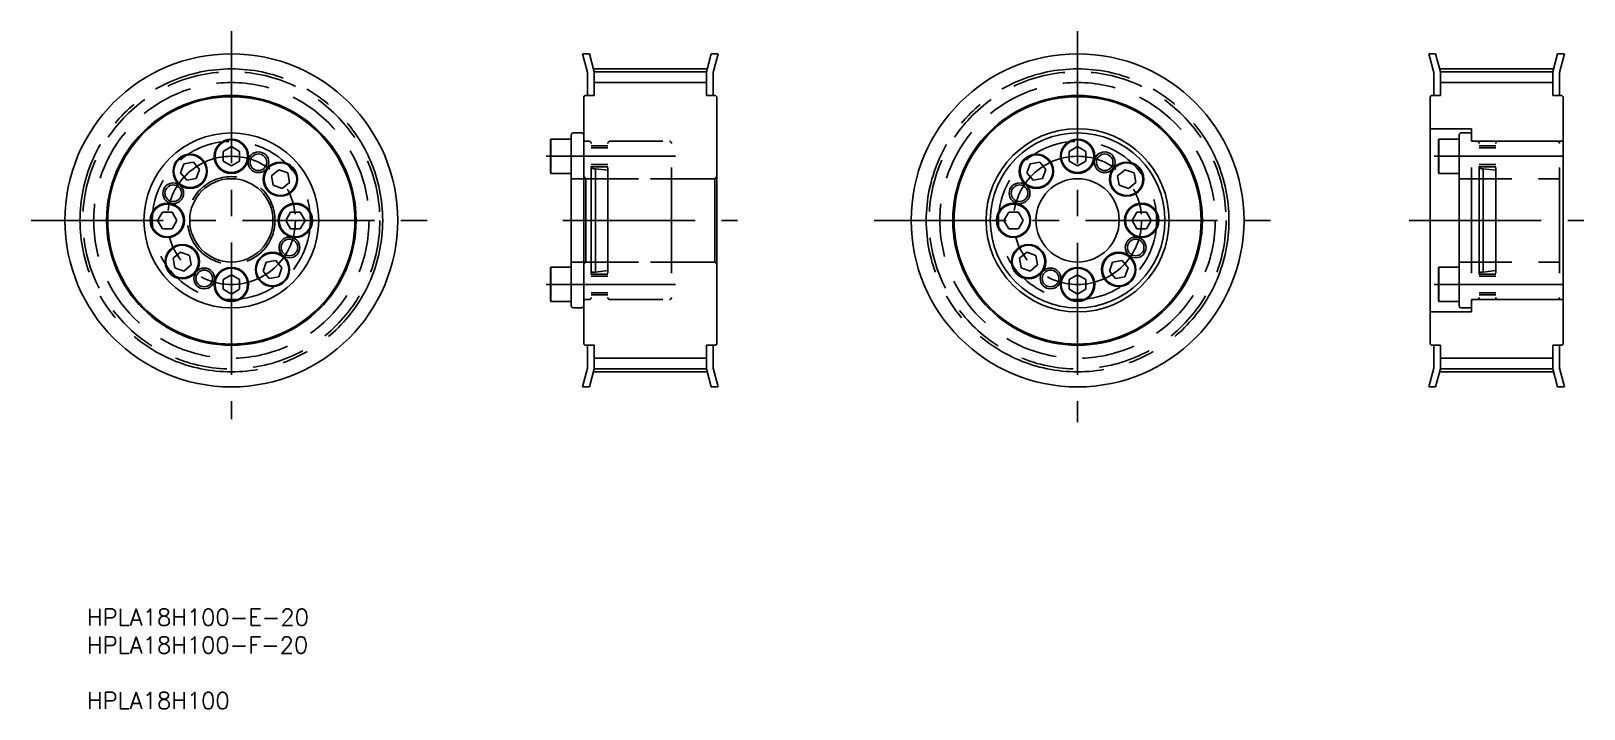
# Model space of a CAD drawing. Extents: x 2 to 375, y -15 to 148.
import ezdxf

# ---------------------------------------------------------------- set-up
doc = ezdxf.new("R2010")
doc.units = 0
doc.linetypes.add('CENTER', pattern=[50.8, 31.75, -6.35, 6.35, -6.35])
doc.linetypes.add('DASHED', pattern=[19.05, 12.7, -6.35])
doc.layers.get('0').update_dxf_attribs({"linetype": 'CONTINUOUS'})
doc.layers.add('CENTER', color=1, linetype='CENTER')
doc.styles.add('MISUMI', font='txt.shx')

# ---------------------------------------------------------------- blocks, each defined once
blk = doc.blocks.new('*U6')
at = {"color": 7, "linetype": 'CONTINUOUS', "style": 'MISUMI'}
for s, p in [('HPLA18H100-E-20', (15.05, 4.8)), ('HPLA18H100-F-20', (15.05, -1.87)), ('HPLA18H100', (15.05, -15.2))]:
    blk.add_text(s, height=4, dxfattribs=at).set_placement(p)

msp = doc.modelspace()

# ---------------------------------------------------------------- linework, layer by layer
at = {"color": 7, "linetype": 'CONTINUOUS'}
for p, q in [((135.33, 137.63), (134.12, 142.14)), ((134.12, 142.14), (135.78, 142.14)), ((136.93, 137.84), (135.78, 142.14)), ((163.93, 137.84), (165.09, 142.14)), ((166.74, 142.14), (165.09, 142.14)), ((165.53, 137.63), (166.74, 142.14)), ((338.75, 137.63), (337.54, 142.14)), ((337.54, 142.14), (339.19, 142.14)), ((340.35, 137.84), (339.19, 142.14)), ((367.35, 137.84), (368.5, 142.14)), ((370.16, 142.14), (368.5, 142.14)), ((368.95, 137.63), (370.16, 142.14)), ((135.33, 132.14), (135.33, 137.63)), ((136.93, 137.84), (163.93, 137.84)), ((136.93, 132.14), (136.93, 137.84)), ((163.93, 132.14), (163.93, 137.84)), ((165.53, 132.14), (165.53, 137.63)), ((338.75, 132.14), (338.75, 137.63)), ((340.35, 137.84), (367.35, 137.84)), ((340.35, 132.14), (340.35, 137.84)), ((367.35, 132.14), (367.35, 137.84)), ((368.95, 132.14), (368.95, 137.63)), ((134.73, 132.14), (134.43, 131.84)), ((134.43, 102.14), (134.43, 131.84)), ((134.73, 132.14), (136.93, 132.14)), ((163.93, 132.14), (166.13, 132.14)), ((166.13, 132.14), (166.43, 131.84)), ((166.43, 102.14), (166.43, 131.84)), ((338.15, 132.14), (337.85, 131.84)), ((337.85, 102.14), (337.85, 131.84)), ((338.15, 132.14), (340.35, 132.14)), ((367.35, 132.14), (369.55, 132.14)), ((369.55, 132.14), (369.85, 131.84)), ((369.85, 102.14), (369.85, 131.84)), ((49.73, 119.85), (47.73, 118.7)), ((51.73, 118.7), (49.73, 119.85)), ((126.43, 121.47), (126.55, 121.67)), ((126.43, 113.62), (126.43, 121.47)), ((126.55, 121.67), (131.43, 121.67)), ((126.55, 113.42), (126.55, 121.67)), ((131.43, 102.14), (131.43, 122.64)), ((131.43, 113.42), (131.43, 121.67)), ((131.43, 115.04), (131.43, 120.04)), ((131.93, 123.14), (133.93, 123.14)), ((134.43, 102.14), (134.43, 122.64)), ((253.14, 119.85), (251.14, 118.7)), ((255.14, 118.7), (253.14, 119.85)), ((38.34, 115.71), (37.55, 113.54)), ((40.62, 116.11), (38.34, 115.71)), ((42.1, 114.34), (40.62, 116.11)), ((47.73, 118.7), (47.73, 116.39)), ((47.73, 116.39), (49.73, 115.24)), ((49.73, 115.24), (51.73, 116.39)), ((50.73, 119.28), (50.73, 119.28)), ((51.23, 118.99), (51.23, 118.99)), ((51.73, 116.39), (51.73, 118.7)), ((241.76, 115.71), (240.97, 113.54)), ((244.03, 116.11), (241.76, 115.71)), ((245.52, 114.34), (244.03, 116.11)), ((251.14, 118.7), (251.14, 116.39)), ((251.14, 116.39), (253.14, 115.24)), ((253.14, 115.24), (255.14, 116.39)), ((254.14, 119.28), (254.14, 119.28)), ((254.64, 118.99), (254.64, 118.99)), ((255.14, 116.39), (255.14, 118.7)), ((37.55, 113.54), (39.04, 111.77)), ((39.04, 111.77), (41.31, 112.17)), ((41.31, 112.17), (42.1, 114.34)), ((61.12, 114.32), (59.36, 112.83)), ((59.36, 112.83), (59.76, 110.56)), ((63.29, 113.53), (61.12, 114.32)), ((63.7, 111.25), (63.29, 113.53)), ((126.43, 113.62), (126.55, 113.42)), ((126.55, 113.42), (131.43, 113.42)), ((240.97, 113.54), (242.45, 111.77)), ((242.45, 111.77), (244.73, 112.17)), ((244.73, 112.17), (245.52, 114.34)), ((264.54, 114.32), (262.77, 112.83)), ((262.77, 112.83), (263.17, 110.56)), ((266.71, 113.53), (264.54, 114.32)), ((267.11, 111.25), (266.71, 113.53)), ((59.76, 110.56), (61.93, 109.77)), ((61.93, 109.77), (63.7, 111.25)), ((263.17, 110.56), (265.34, 109.77)), ((265.34, 109.77), (267.11, 111.25)), ((33.17, 104.14), (32.02, 102.14)), ((32.02, 102.14), (33.17, 100.14)), ((35.48, 104.14), (33.17, 104.14)), ((36.64, 102.14), (35.48, 104.14)), ((35.48, 100.14), (36.64, 102.14)), ((63.97, 104.14), (62.82, 102.14)), ((62.82, 102.14), (63.97, 100.14)), ((66.28, 104.14), (63.97, 104.14)), ((67.44, 102.14), (66.28, 104.14)), ((66.28, 100.14), (67.44, 102.14)), ((131.43, 102.14), (131.43, 81.64)), ((134.43, 102.14), (134.43, 81.64)), ((134.43, 102.14), (134.43, 72.44)), ((166.43, 102.14), (166.43, 72.44)), ((236.59, 104.14), (235.43, 102.14)), ((235.43, 102.14), (236.59, 100.14)), ((238.9, 104.14), (236.59, 104.14)), ((240.05, 102.14), (238.9, 104.14)), ((238.9, 100.14), (240.05, 102.14)), ((267.39, 104.14), (266.23, 102.14)), ((266.23, 102.14), (267.39, 100.14)), ((269.7, 104.14), (267.39, 104.14)), ((270.85, 102.14), (269.7, 104.14)), ((269.7, 100.14), (270.85, 102.14)), ((337.85, 102.14), (337.85, 72.44)), ((369.85, 102.14), (369.85, 72.44)), ((33.17, 100.14), (35.48, 100.14)), ((63.97, 100.14), (66.28, 100.14)), ((236.59, 100.14), (238.9, 100.14)), ((267.39, 100.14), (269.7, 100.14)), ((37.53, 94.52), (35.76, 93.04)), ((39.7, 93.73), (37.53, 94.52)), ((40.1, 91.46), (39.7, 93.73)), ((240.95, 94.52), (239.18, 93.04)), ((243.12, 93.73), (240.95, 94.52)), ((243.52, 91.46), (243.12, 93.73)), ((35.76, 93.04), (36.16, 90.76)), ((36.16, 90.76), (38.33, 89.97)), ((38.33, 89.97), (40.1, 91.46)), ((58.14, 92.12), (57.35, 89.95)), ((57.35, 89.95), (58.84, 88.18)), ((60.42, 92.52), (58.14, 92.12)), ((61.9, 90.75), (60.42, 92.52)), ((61.11, 88.58), (61.9, 90.75)), ((126.43, 90.67), (126.55, 90.87)), ((126.43, 90.67), (126.43, 82.82)), ((126.55, 90.87), (131.43, 90.87)), ((126.55, 90.87), (126.55, 82.62)), ((131.43, 90.87), (131.43, 82.62)), ((239.18, 93.04), (239.58, 90.76)), ((239.58, 90.76), (241.75, 89.97)), ((241.75, 89.97), (243.52, 91.46)), ((261.56, 92.12), (260.77, 89.95)), ((260.77, 89.95), (262.25, 88.18)), ((263.83, 92.52), (261.56, 92.12)), ((265.32, 90.75), (263.83, 92.52)), ((264.53, 88.58), (265.32, 90.75)), ((49.73, 89.05), (47.73, 87.9)), ((47.73, 87.9), (47.73, 85.59)), ((51.73, 87.9), (49.73, 89.05)), ((51.73, 85.59), (51.73, 87.9)), ((58.84, 88.18), (61.11, 88.58)), ((131.43, 89.24), (131.43, 84.24)), ((253.14, 89.05), (251.14, 87.9)), ((251.14, 87.9), (251.14, 85.59)), ((255.14, 87.9), (253.14, 89.05)), ((255.14, 85.59), (255.14, 87.9)), ((262.25, 88.18), (264.53, 88.58)), ((47.73, 85.59), (49.73, 84.44)), ((49.73, 84.44), (51.73, 85.59)), ((126.43, 82.82), (126.55, 82.62)), ((126.55, 82.62), (131.43, 82.62)), ((251.14, 85.59), (253.14, 84.44)), ((253.14, 84.44), (255.14, 85.59)), ((131.93, 81.14), (133.93, 81.14)), ((134.73, 72.14), (134.43, 72.44)), ((134.73, 72.14), (136.93, 72.14)), ((135.33, 72.14), (135.33, 66.66)), ((136.93, 72.14), (136.93, 66.45)), ((163.93, 72.14), (163.93, 66.45)), ((163.93, 72.14), (166.13, 72.14)), ((165.53, 72.14), (165.53, 66.66)), ((166.13, 72.14), (166.43, 72.44)), ((338.15, 72.14), (337.85, 72.44)), ((338.15, 72.14), (340.35, 72.14)), ((338.75, 72.14), (338.75, 66.66)), ((340.35, 72.14), (340.35, 66.45)), ((367.35, 72.14), (367.35, 66.45)), ((367.35, 72.14), (369.55, 72.14)), ((368.95, 72.14), (368.95, 66.66)), ((369.55, 72.14), (369.85, 72.44)), ((135.33, 66.66), (134.12, 62.14)), ((136.93, 66.45), (135.78, 62.14)), ((136.93, 66.45), (163.93, 66.45)), ((163.93, 66.45), (165.09, 62.14)), ((165.53, 66.66), (166.74, 62.14)), ((338.75, 66.66), (337.54, 62.14)), ((340.35, 66.45), (339.19, 62.14)), ((340.35, 66.45), (367.35, 66.45)), ((367.35, 66.45), (368.5, 62.14)), ((368.95, 66.66), (370.16, 62.14)), ((134.12, 62.14), (135.78, 62.14)), ((166.74, 62.14), (165.09, 62.14)), ((337.54, 62.14), (339.19, 62.14)), ((370.16, 62.14), (368.5, 62.14))]:
    msp.add_line(p, q, dxfattribs=at)
at = {"color": 3, "linetype": 'CONTINUOUS'}
for p, q in [((136.93, 135.25), (163.93, 135.25)), ((340.35, 135.25), (367.35, 135.25)), ((136.93, 69.04), (163.93, 69.04)), ((340.35, 69.04), (367.35, 69.04))]:
    msp.add_line(p, q, dxfattribs=at)
at = {"color": 3, "linetype": 'DASHED'}
for p, q in [((337.85, 124.14), (347.85, 124.14)), ((347.85, 121.14), (347.85, 124.14)), ((134.84, 121.14), (135.73, 121.14)), ((136.23, 102.14), (136.23, 120.64)), ((140.23, 120.04), (136.23, 120.04)), ((140.23, 119.54), (136.23, 119.54)), ((140.23, 102.14), (140.23, 120.64)), ((140.73, 121.14), (155.03, 121.14)), ((155.53, 102.14), (155.53, 120.64)), ((339.85, 121.47), (339.96, 121.67)), ((339.85, 113.62), (339.85, 121.47)), ((339.96, 121.67), (344.85, 121.67)), ((339.96, 113.42), (339.96, 121.67)), ((344.85, 102.14), (344.85, 122.64)), ((344.85, 113.42), (344.85, 121.67)), ((344.85, 115.04), (344.85, 120.04)), ((345.35, 123.14), (347.35, 123.14)), ((347.85, 102.14), (347.85, 122.64)), ((347.85, 121.14), (369.85, 121.14)), ((348.26, 121.14), (349.15, 121.14)), ((349.65, 102.14), (349.65, 120.64)), ((353.65, 120.04), (349.65, 120.04)), ((353.65, 119.54), (349.65, 119.54)), ((353.65, 102.14), (353.65, 120.64)), ((354.15, 121.14), (368.45, 121.14)), ((368.95, 102.14), (368.95, 120.64)), ((131.43, 112.14), (155.53, 112.14)), ((134.93, 112.14), (134.43, 112.64)), ((134.93, 112.14), (165.93, 112.14)), ((134.93, 102.14), (134.93, 112.14)), ((140.23, 115.54), (136.23, 115.54)), ((140.23, 115.04), (136.23, 115.04)), ((136.83, 114.54), (137.23, 114.54)), ((137.23, 102.14), (137.23, 114.54)), ((137.23, 114.54), (140.23, 114.21)), ((165.93, 112.14), (166.43, 112.64)), ((165.93, 102.14), (165.93, 112.14)), ((339.85, 113.62), (339.96, 113.42)), ((339.96, 113.42), (344.85, 113.42)), ((344.85, 112.14), (368.95, 112.14)), ((353.65, 115.54), (349.65, 115.54)), ((353.65, 115.04), (349.65, 115.04)), ((350.25, 114.54), (350.65, 114.54)), ((350.65, 102.14), (350.65, 114.54)), ((350.65, 114.54), (353.65, 114.21)), ((134.93, 102.14), (134.93, 92.14)), ((136.23, 102.14), (136.23, 83.64)), ((137.23, 102.14), (137.23, 89.74)), ((140.23, 102.14), (140.23, 83.64)), ((155.53, 102.14), (155.53, 83.64)), ((165.93, 102.14), (165.93, 92.14)), ((344.85, 102.14), (344.85, 81.64)), ((347.85, 102.14), (347.85, 81.64)), ((349.65, 102.14), (349.65, 83.64)), ((350.65, 102.14), (350.65, 89.74)), ((353.65, 102.14), (353.65, 83.64)), ((368.95, 102.14), (368.95, 83.64)), ((131.43, 92.14), (155.53, 92.14)), ((134.93, 92.14), (134.43, 91.64)), ((134.93, 92.14), (165.93, 92.14)), ((136.83, 89.74), (137.23, 89.74)), ((137.23, 89.74), (140.23, 90.08)), ((165.93, 92.14), (166.43, 91.64)), ((339.85, 90.67), (339.96, 90.87)), ((339.85, 90.67), (339.85, 82.82)), ((339.96, 90.87), (344.85, 90.87)), ((339.96, 90.87), (339.96, 82.62)), ((344.85, 92.14), (368.95, 92.14)), ((344.85, 90.87), (344.85, 82.62)), ((350.25, 89.74), (350.65, 89.74)), ((350.65, 89.74), (353.65, 90.08)), ((140.23, 89.24), (136.23, 89.24)), ((140.23, 88.74), (136.23, 88.74)), ((344.85, 89.24), (344.85, 84.24)), ((353.65, 89.24), (349.65, 89.24)), ((353.65, 88.74), (349.65, 88.74)), ((134.84, 83.14), (135.73, 83.14)), ((140.23, 84.74), (136.23, 84.74)), ((140.23, 84.24), (136.23, 84.24)), ((140.73, 83.14), (155.03, 83.14)), ((339.85, 82.82), (339.96, 82.62)), ((339.96, 82.62), (344.85, 82.62)), ((347.85, 83.14), (347.85, 80.14)), ((347.85, 83.14), (369.85, 83.14)), ((348.26, 83.14), (349.15, 83.14)), ((353.65, 84.74), (349.65, 84.74)), ((353.65, 84.24), (349.65, 84.24)), ((354.15, 83.14), (368.45, 83.14)), ((337.85, 80.14), (347.85, 80.14)), ((345.35, 81.14), (347.35, 81.14))]:
    msp.add_line(p, q, dxfattribs=at)
at = {"color": 7, "linetype": 'CONTINUOUS'}
for centre, radius in [((49.73, 102.14), 40), ((253.14, 102.14), 40), ((49.73, 102.14), 30), ((49.73, 102.14), 29.7), ((253.14, 102.14), 30), ((253.14, 102.14), 29.7), ((253.14, 102.14), 22), ((49.73, 102.14), 21), ((49.73, 117.54), 4.12), ((49.73, 117.54), 3.92), ((253.14, 102.14), 21), ((253.14, 117.54), 4.12), ((253.14, 117.54), 3.92), ((39.83, 113.94), 4.12), ((39.83, 113.94), 3.92), ((56.24, 116.1), 2), ((61.53, 112.04), 4.12), ((61.53, 112.04), 3.92), ((243.24, 113.94), 4.12), ((243.24, 113.94), 3.92), ((259.65, 116.1), 2.5), ((259.65, 116.1), 2), ((264.94, 112.04), 4.12), ((264.94, 112.04), 3.92), ((49.73, 102.14), 10), ((253.14, 102.14), 10), ((35.77, 108.65), 2), ((239.19, 108.65), 2.5), ((239.19, 108.65), 2), ((34.33, 102.14), 4.12), ((34.33, 102.14), 3.92), ((65.13, 102.14), 4.12), ((65.13, 102.14), 3.92), ((237.74, 102.14), 4.12), ((237.74, 102.14), 3.92), ((268.54, 102.14), 4.12), ((268.54, 102.14), 3.92), ((63.69, 95.64), 2), ((267.1, 95.64), 2.5), ((267.1, 95.64), 2), ((37.93, 92.25), 4.12), ((37.93, 92.25), 3.92), ((59.63, 90.35), 4.12), ((59.63, 90.35), 3.92), ((241.35, 92.25), 4.12), ((241.35, 92.25), 3.92), ((263.04, 90.35), 4.12), ((263.04, 90.35), 3.92), ((43.22, 88.19), 2), ((49.73, 86.74), 4.12), ((49.73, 86.74), 3.92), ((246.64, 88.19), 2.5), ((246.64, 88.19), 2), ((253.14, 86.74), 4.12), ((253.14, 86.74), 3.92)]:
    msp.add_circle(centre, radius, dxfattribs=at)
at = {"color": 3, "linetype": 'DASHED'}
for centre, radius in [((49.73, 102.14), 35.69), ((49.73, 102.14), 33.1), ((253.14, 102.14), 35.69), ((253.14, 102.14), 33.1), ((49.73, 102.14), 19), ((253.14, 102.14), 19), ((49.73, 102.14), 10.5)]:
    msp.add_circle(centre, radius, dxfattribs=at)
at = {"color": 3}
for centre in [(56.24, 116.1), (35.77, 108.65), (63.69, 95.64), (43.22, 88.19)]:
    msp.add_circle(centre, 2.5, dxfattribs=at)
at = {"color": 7, "linetype": 'CONTINUOUS'}
for centre, start, end in [((131.93, 122.64), 90, 180), ((133.93, 122.64), 0, 90), ((131.93, 81.64), 180, 270), ((133.93, 81.64), 270, 0)]:
    msp.add_arc(centre, 0.5, start, end, dxfattribs=at)
at = {"color": 3, "linetype": 'DASHED'}
for centre, radius, start, end in [((134.84, 121.55), 0.41, 180, 270), ((135.73, 120.64), 0.5, 0, 90), ((140.73, 120.64), 0.5, 90, 180), ((155.03, 120.64), 0.5, 0, 90), ((345.35, 122.64), 0.5, 90, 180), ((347.35, 122.64), 0.5, 0, 90), ((348.26, 121.55), 0.41, 180, 270), ((349.15, 120.64), 0.5, 0, 90), ((354.15, 120.64), 0.5, 90, 180), ((368.45, 120.64), 0.5, 0, 90), ((136.83, 115.14), 0.6, 180.0007, 270), ((350.25, 115.14), 0.6, 180.0007, 270), ((136.83, 89.14), 0.6, 90, 179.9993), ((350.25, 89.14), 0.6, 90, 179.9993), ((134.84, 82.73), 0.41, 90, 180), ((135.73, 83.64), 0.5, 270, 0), ((140.73, 83.64), 0.5, 180, 270), ((155.03, 83.64), 0.5, 270, 0), ((348.26, 82.73), 0.41, 90, 180), ((349.15, 83.64), 0.5, 270, 0), ((354.15, 83.64), 0.5, 180, 270), ((368.45, 83.64), 0.5, 270, 0), ((345.35, 81.64), 0.5, 180, 270), ((347.35, 81.64), 0.5, 270, 0)]:
    msp.add_arc(centre, radius, start, end, dxfattribs=at)
at = {"layer": 'CENTER', "color": 1, "linetype": 'CENTER'}
for p, q in [((49.73, 147.61), (49.73, 54.41)), ((253.14, 147.58), (253.14, 53.65)), ((136.75, 138.53), (164.12, 138.53)), ((340.16, 138.53), (367.53, 138.53)), ((125.43, 117.54), (156.53, 117.54)), ((338.85, 117.54), (369.95, 117.54)), ((1.59, 102.14), (98.14, 102.14)), ((129.43, 102.14), (171.43, 102.14)), ((204.24, 102.14), (302.78, 102.14)), ((332.85, 102.14), (374.85, 102.14)), ((125.43, 86.74), (156.53, 86.74)), ((338.85, 86.74), (369.95, 86.74)), ((136.75, 65.76), (164.12, 65.76)), ((340.16, 65.76), (367.53, 65.76))]:
    msp.add_line(p, q, dxfattribs=at)
for centre, radius in [((49.73, 102.14), 36.38), ((253.14, 102.14), 36.38), ((49.73, 102.14), 15.4), ((253.14, 102.14), 15.4)]:
    msp.add_circle(centre, radius, dxfattribs=at)

# ---------------------------------------------------------------- block references
at = {"color": 7, "linetype": 'CONTINUOUS'}
msp.add_blockref('*U6', (0, 0), dxfattribs=at)

doc.saveas('drawing.dxf')
